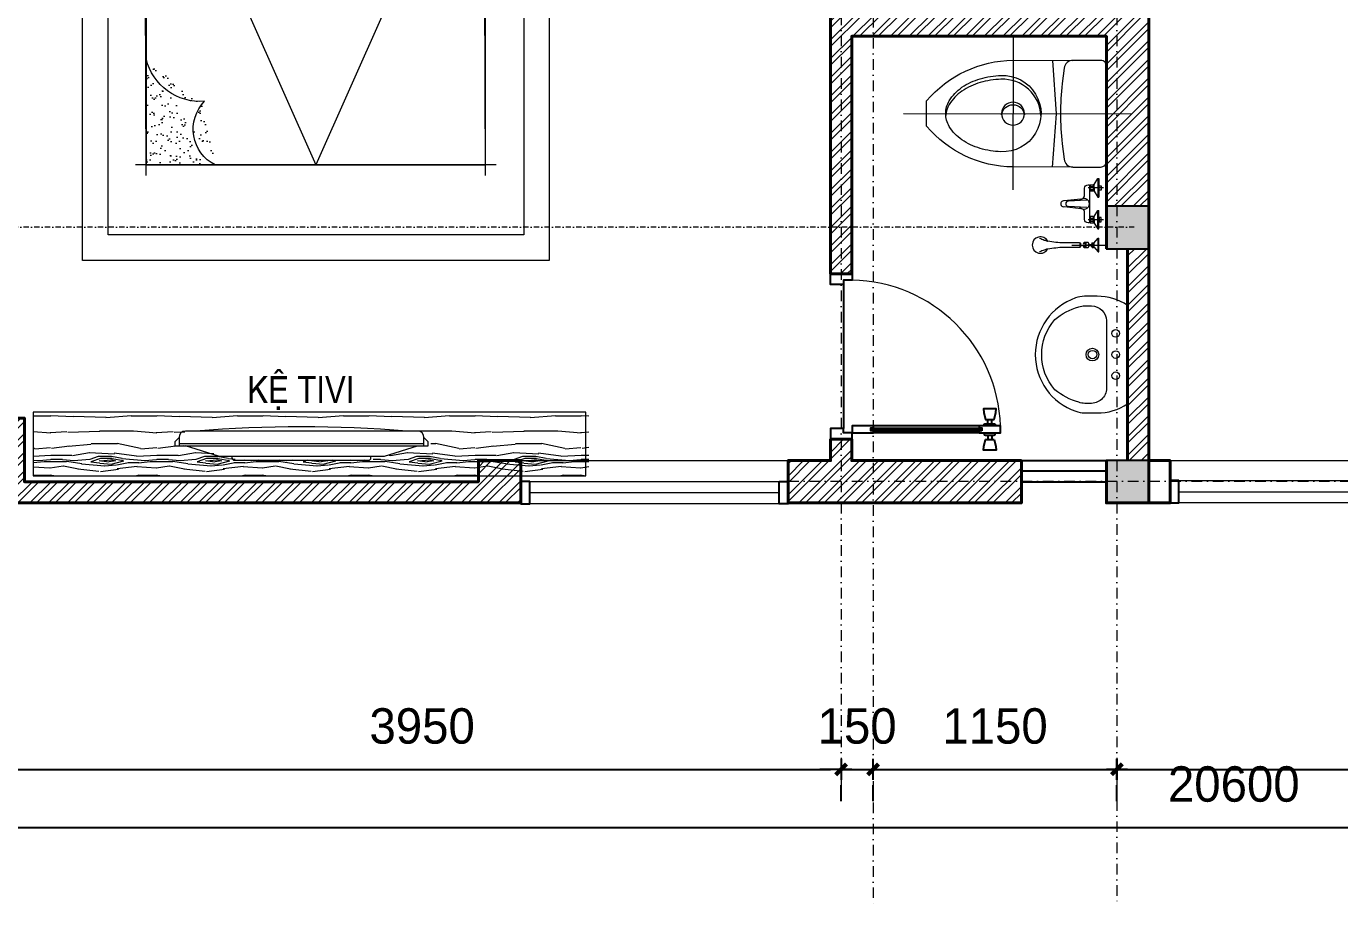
# Model space of a CAD drawing. Header units: millimetres. Extents: x 615730 to 2792744, y 139412 to 597571.
# Drawn here: x 1296723 to 1302914, y 287818 to 291959 of the extents above; entities that cross this region are included whole.
import ezdxf

# ---------------------------------------------------------------- set-up
doc = ezdxf.new("R2010")
doc.units = ezdxf.units.MM
doc.header["$MEASUREMENT"] = 0
doc.header["$PDMODE"] = 34
doc.linetypes.add('DASHDOT', pattern=[1, 0.5, -0.25, 0, -0.25])
doc.layers.get('0').update_dxf_attribs({"lineweight": 5})
for name, color, linetype, lineweight in [('1L', 1, 'Continuous', 9), ('CHITIET', 144, 'Continuous', 5), ('NETMANH', 155, 'Continuous', 13), ('NETNGOAITUONG', 1, 'Continuous', 40), ('TIM TRUC', 149, 'DASHDOT', 9), ('VATDUNG', 33, 'Continuous', 13), ('VATLIEU', 35, 'Continuous', 9), ('VLIEU', 250, 'Continuous', 9)]:
    doc.layers.add(name, color=color, linetype=linetype, lineweight=lineweight)
for name, color, linetype in [('CUA', 132, 'Continuous'), ('KICHTHUOC', 1, 'Continuous'), ('LINE-CUT', 20, 'Continuous'), ('NET MANH', 252, 'Continuous'), ('NETCAT', 4, 'Continuous'), ('ROAN', 5, 'Continuous'), ('TEXT', 2, 'Continuous'), ('THBI-VS', 1, 'Continuous'), ('VL', 155, 'Continuous')]:
    doc.layers.add(name, color=color, linetype=linetype)
doc.styles.add('STYLE2', font='')
doc.styles.add('VNI-AVO', font='vni-roms.shx')
doc.styles.get('STYLE2').set_extended_font_data('.VnArial NarrowH')
doc.dimstyles.new('1-50b', dxfattribs={"dimtxt": 167, "dimasz": 50, "dimexe": 75, "dimexo": 150, "dimgap": 120, "dimtad": 1, "dimdec": 0, "dimzin": 12, "dimtxsty": 'VNI-AVO', "dimblk": ']', "dimcen": 0, "dimdle": 50, "dimclrd": 252, "dimclre": 252, "dimclrt": 2, "dimadec": 0, "dimazin": 0, "dimtfac": 1, "dimtdec": 0, "dimtix": 1, "dimtmove": 2, "dimatfit": 0, "dimldrblk": 'OPEN90', "dimfxl": 1, "dimlwd": -1, "dimlwe": -1, "dimarcsym": 0})
pattern_1 = [(45, (628138.94, 0), (-44.194174, 44.194174), []), (45, (628138.94, 31.25), (-44.194174, 44.194174), [])]

# ---------------------------------------------------------------- blocks, each defined once
blk = doc.blocks.new('A$C15981CF1')
at = {"color": 8, "linetype": 'Continuous'}
for p, q in [((81, 101.2), (81, 598.8)), ((97.5, 611.2), (97.5, 88.8)), ((114.1, 101.2), (114.1, 598.7)), ((70.9, 60.7), (50.6, 60.7)), ((70.9, 40.5), (50.6, 40.5)), ((124.2, 60.7), (144.5, 60.7)), ((124.2, 40.5), (144.5, 40.5))]:
    blk.add_line(p, q, dxfattribs=at)
for points in [[(101.2, 740.5), (101.2, 801.3), (50.6, 801.3), (50.6, 700), (81, 700), (81, 740.5)], [(780, 740.5), (780, 801.3), (830.6, 801.3), (830.6, 700), (800.3, 700), (800.3, 740.5)], [(81, 598.8), (90.9, 598.8), (90.9, 611.2), (104.2, 611.2), (104.2, 598.7), (114.1, 598.7), (114.1, 700), (81, 700)], [(50.6, 30.4), (17.6, 21.8), (0, 20.2), (0, 81), (17.6, 79.4), (50.6, 70.9)], [(90.9, 88.8), (90.9, 101.2), (81, 101.2), (81, 0), (114.1, 0), (114.1, 101.3), (104.2, 101.3), (104.2, 88.8)], [(144.5, 30.4), (177.5, 21.8), (195.1, 20.2), (195.1, 81), (177.5, 79.4), (144.5, 70.9)]]:
    blk.add_lwpolyline(points, close=True, dxfattribs=at)
for points in [[(81, 78), (75.9, 78, 0.414214), (70.9, 72.9), (70.9, 29.7, 0.414214), (75.9, 24.6), (81, 24.6)], [(114.1, 78), (119.2, 78, -0.414214), (124.2, 72.9), (124.2, 29.7, -0.414214), (119.2, 24.6), (114.1, 24.6)]]:
    blk.add_lwpolyline(points, format="xyb", dxfattribs=at)
at = {"layer": '1L', "color": 8, "linetype": 'Continuous'}
for p, q in [((90.9, 611.2), (90.9, 88.8)), ((104.2, 611.2), (104.2, 88.8))]:
    blk.add_line(p, q, dxfattribs=at)
at = {"layer": '1L', "color": 8}
blk.add_arc((89.9, 710.1), 710.4, 271.94858, 359.18936, dxfattribs=at)
blk = doc.blocks.new('A$C1697067F')
at = {"layer": 'NETCAT', "color": 8, "linetype": 'Continuous'}
blk.add_blockref('A$C15981CF1', (0, 0), dxfattribs=at)
blk = doc.blocks.new(']')
for p, q in [((1, 0), (-1, 0)), ((0, 1), (0, -1))]:
    blk.add_line(p, q)
at = {"color": 9, "const_width": 0.4}
blk.add_lwpolyline([(-0.51, -0.51), (0.51, 0.51)], dxfattribs=at)
blk = doc.blocks.new('*D2291')
at = {"layer": 'DEFPOINTS', "color": 0, "ltscale": 10, "transparency": 16777216}
for p in [(1296614.1, 288455.8), (1300564, 288455.8), (1300564, 288455.8)]:
    blk.add_point(p, dxfattribs=at)
at = {"layer": 'VL', "color": 252, "ltscale": 10, "transparency": 16777216}
for p, q in [((1296664.1, 288455.8), (1300514, 288455.8)), ((1296614.1, 288305.8), (1296614.1, 288380.8)), ((1300564, 288305.8), (1300564, 288380.8))]:
    blk.add_line(p, q, dxfattribs=at)
at = {"layer": 'VL', "color": 252, "ltscale": 10, "transparency": 16777216, "xscale": 50, "yscale": 50, "zscale": 50, "rotation": 180}
blk.add_blockref(']', (1296614.1, 288455.8), dxfattribs=at)
at = {"layer": 'VL', "color": 252, "ltscale": 10, "transparency": 16777216, "xscale": 50, "yscale": 50, "zscale": 50}
blk.add_blockref(']', (1300564, 288455.8), dxfattribs=at)
at = {"layer": 'VL', "color": 2, "ltscale": 10, "transparency": 16777216, "insert": (1298589, 288659.3), "char_height": 167, "attachment_point": 5, "style": 'VNI-AVO'}
blk.add_mtext('3950', dxfattribs=at)
blk = doc.blocks.new('_Open90')
at = {"color": 0, "linetype": 'ByBlock', "lineweight": -2}
for p, q in [((0, 0), (-1, 0)), ((-0.5, 0.5), (0, 0)), ((0, 0), (-0.5, -0.5))]:
    blk.add_line(p, q, dxfattribs=at)
blk = doc.blocks.new('*D2292')
at = {"layer": 'DEFPOINTS', "color": 0, "ltscale": 10, "transparency": 16777216}
for p in [(1300564, 288455.8), (1300714.5, 288455.8), (1300714.5, 288455.8)]:
    blk.add_point(p, dxfattribs=at)
at = {"layer": 'VL', "color": 252, "ltscale": 10, "transparency": 16777216}
for p, q in [((1300514, 288455.8), (1300464, 288455.8)), ((1300564, 288455.8), (1300714.5, 288455.8)), ((1300764.5, 288455.8), (1300814.5, 288455.8)), ((1300564, 288305.8), (1300564, 288380.8)), ((1300714.5, 288305.8), (1300714.5, 288380.8))]:
    blk.add_line(p, q, dxfattribs=at)
at = {"layer": 'VL', "color": 252, "ltscale": 10, "transparency": 16777216, "xscale": 50, "yscale": 50, "zscale": 50}
blk.add_blockref(']', (1300564, 288455.8), dxfattribs=at)
at = {"layer": 'VL', "color": 252, "ltscale": 10, "transparency": 16777216, "xscale": 50, "yscale": 50, "zscale": 50, "rotation": 180}
blk.add_blockref(']', (1300714.5, 288455.8), dxfattribs=at)
at = {"layer": 'VL', "color": 2, "ltscale": 10, "transparency": 16777216, "insert": (1300639.3, 288659.3), "char_height": 167, "attachment_point": 5, "style": 'VNI-AVO'}
blk.add_mtext('150', dxfattribs=at)
blk = doc.blocks.new('*D2293')
at = {"layer": 'DEFPOINTS', "color": 0, "ltscale": 10, "transparency": 16777216}
for p in [(1301864, 288455.8), (1305914, 288455.8), (1305914, 288455.8)]:
    blk.add_point(p, dxfattribs=at)
at = {"layer": 'VL', "color": 252, "ltscale": 10, "transparency": 16777216}
for p, q in [((1301914, 288455.8), (1305864, 288455.8)), ((1301864, 288305.8), (1301864, 288380.8)), ((1305914, 288305.8), (1305914, 288380.8))]:
    blk.add_line(p, q, dxfattribs=at)
at = {"layer": 'VL', "color": 252, "ltscale": 10, "transparency": 16777216, "xscale": 50, "yscale": 50, "zscale": 50, "rotation": 180}
blk.add_blockref(']', (1301864, 288455.8), dxfattribs=at)
at = {"layer": 'VL', "color": 252, "ltscale": 10, "transparency": 16777216, "xscale": 50, "yscale": 50, "zscale": 50}
blk.add_blockref(']', (1305914, 288455.8), dxfattribs=at)
at = {"layer": 'VL', "color": 2, "ltscale": 10, "transparency": 16777216, "insert": (1303889, 288659.3), "char_height": 167, "attachment_point": 5, "style": 'VNI-AVO'}
blk.add_mtext('4050', dxfattribs=at)
blk = doc.blocks.new('*D2295')
at = {"layer": 'DEFPOINTS', "color": 0, "ltscale": 10, "transparency": 16777216}
for p in [(1301864, 288455.8), (1300714.5, 288380.8), (1301864, 288380.8)]:
    blk.add_point(p, dxfattribs=at)
at = {"layer": 'VL', "color": 252, "ltscale": 10, "transparency": 16777216}
for p, q in [((1300714.5, 288530.8), (1300714.5, 288530.8)), ((1301864, 288530.8), (1301864, 288530.8)), ((1300764.5, 288455.8), (1301814, 288455.8))]:
    blk.add_line(p, q, dxfattribs=at)
at = {"layer": 'VL', "color": 252, "ltscale": 10, "transparency": 16777216, "xscale": 50, "yscale": 50, "zscale": 50, "rotation": 180}
blk.add_blockref(']', (1300714.5, 288455.8), dxfattribs=at)
at = {"layer": 'VL', "color": 252, "ltscale": 10, "transparency": 16777216, "xscale": 50, "yscale": 50, "zscale": 50}
blk.add_blockref(']', (1301864, 288455.8), dxfattribs=at)
at = {"layer": 'VL', "color": 2, "ltscale": 10, "transparency": 16777216, "insert": (1301289.3, 288659.3), "char_height": 167, "attachment_point": 5, "style": 'VNI-AVO'}
blk.add_mtext('1150', dxfattribs=at)
blk = doc.blocks.new('*D2296')
at = {"layer": 'DEFPOINTS', "color": 0, "ltscale": 10, "transparency": 16777216}
for p in [(1292114.5, 289466.5), (1312714.8, 289466.5), (1312714.8, 288182.1)]:
    blk.add_point(p, dxfattribs=at)
at = {"layer": 'VL', "color": 252, "ltscale": 10, "transparency": 16777216}
for p, q in [((1292114.5, 289316.5), (1292114.5, 288107.1)), ((1312714.8, 289316.5), (1312714.8, 288107.1)), ((1292164.5, 288182.1), (1312664.8, 288182.1))]:
    blk.add_line(p, q, dxfattribs=at)
at = {"layer": 'VL', "color": 252, "ltscale": 10, "transparency": 16777216, "xscale": 50, "yscale": 50, "zscale": 50, "rotation": 180}
blk.add_blockref(']', (1292114.5, 288182.1), dxfattribs=at)
at = {"layer": 'VL', "color": 252, "ltscale": 10, "transparency": 16777216, "xscale": 50, "yscale": 50, "zscale": 50}
blk.add_blockref(']', (1312714.8, 288182.1), dxfattribs=at)
at = {"layer": 'VL', "color": 2, "ltscale": 10, "transparency": 16777216, "insert": (1302414.7, 288385.6), "char_height": 167, "attachment_point": 5, "style": 'VNI-AVO'}
blk.add_mtext('20600', dxfattribs=at)
blk = doc.blocks.new('vtt2')
at = {"layer": 'VATDUNG'}
for p, q in [((-10.1, 0), (10.1, 0)), ((10.1, 0), (10.1, -10.1)), ((139.9, 0), (139.9, -10.1)), ((160.1, 0), (139.9, 0)), ((-43.6, -15.6), (-43.6, -11)), ((-43.6, -11), (43.6, -11)), ((-15.7, -33.5), (-43.6, -15.6)), ((-43.6, -15.6), (43.6, -15.6)), ((0, -33.5), (-15.7, -33.5)), ((-14.8, -50.8), (-14.8, -38.7)), ((-13, -36.7), (-13.6, -33.5)), ((-12.8, -36.7), (-9.6, -36.7)), ((10.1, -10.1), (-10.1, -10.1)), ((-9.1, -55.9), (-9.1, -52.7)), ((-6.9, -52.1), (-6.9, -37.3)), ((-4.3, -36.7), (4.3, -36.7)), ((4.3, -52.8), (-4.3, -52.8)), ((0, -33.5), (15.7, -33.5)), ((6.9, -52.1), (6.9, -37.3)), ((9.1, -55.9), (9.1, -52.7)), ((9.6, -36.7), (12.8, -36.7)), ((12.8, -52.8), (9.6, -52.8)), ((13, -36.7), (13.6, -33.5)), ((14.8, -38.7), (14.8, -50.8)), ((15.7, -33.5), (43.6, -15.6)), ((43.6, -15.6), (43.6, -11)), ((106.4, -15.6), (106.4, -11)), ((193.6, -11), (106.4, -11)), ((134.3, -33.5), (106.4, -15.6)), ((193.6, -15.6), (106.4, -15.6)), ((150, -33.5), (134.3, -33.5)), ((135.2, -38.7), (135.2, -50.8)), ((137, -36.7), (136.4, -33.5)), ((140.4, -36.7), (137.2, -36.7)), ((137.2, -52.8), (140.4, -52.8)), ((139.9, -10.1), (160.1, -10.1)), ((140.9, -55.9), (140.9, -52.7)), ((143.1, -52.1), (143.1, -37.3)), ((154.3, -36.7), (145.7, -36.7)), ((145.7, -52.8), (154.3, -52.8)), ((150, -33.5), (165.7, -33.5)), ((156.9, -52.1), (156.9, -37.3)), ((159.1, -55.9), (159.1, -52.7)), ((162.8, -36.7), (159.6, -36.7)), ((163, -36.7), (163.6, -33.5)), ((164.8, -50.8), (164.8, -38.7)), ((165.7, -33.5), (193.6, -15.6)), ((193.6, -15.6), (193.6, -11)), ((237.1, -15.3), (237.1, -11)), ((301.9, -11), (237.1, -11)), ((260.9, -34.8), (237.1, -15.3)), ((301.9, -15.3), (237.1, -15.3)), ((280.5, -36.6), (258.5, -36.6)), ((258.5, -43.3), (258.5, -36.6)), ((258.5, -43.3), (280.5, -43.3)), ((260.9, -34.8), (269.5, -34.8)), ((260.9, -45.1), (269.5, -45.1)), ((265.7, -59.9), (267.2, -47.3)), ((278.1, -34.8), (269.5, -34.8)), ((278.1, -45.1), (269.5, -45.1)), ((273.3, -59.9), (271.8, -47.3)), ((278.1, -34.8), (301.9, -15.3)), ((280.5, -43.3), (280.5, -36.6)), ((301.9, -15.3), (301.9, -11)), ((57.9, -68.1), (62.6, -155.9)), ((92.1, -68.1), (87.4, -155.9)), ((257, -65), (257, -78.4)), ((282, -65), (282, -78.4))]:
    blk.add_line(p, q, dxfattribs=at)
at = {"layer": 'VATDUNG', "linetype": 'Continuous'}
for p, q in [((0, 10.9), (0, -62.4)), ((150, 10.9), (150, -62.4)), ((269.5, -138.3), (269.5, 24)), ((259.5, -43.3), (259.5, -36.6)), ((260.5, -43.3), (260.5, -36.6)), ((261.5, -43.3), (261.5, -36.6)), ((262.5, -43.3), (262.5, -36.6)), ((263.5, -43.3), (263.5, -36.6)), ((264.5, -43.3), (264.5, -36.6)), ((265.5, -43.3), (265.5, -36.6)), ((266.5, -43.3), (266.5, -36.6)), ((267.5, -43.3), (267.5, -36.6)), ((268.5, -43.3), (268.5, -36.6)), ((269.5, -43.3), (269.5, -36.6)), ((270.5, -43.3), (270.5, -36.6)), ((271.5, -43.3), (271.5, -36.6)), ((272.5, -43.3), (272.5, -36.6)), ((273.5, -43.3), (273.5, -36.6)), ((274.5, -43.3), (274.5, -36.6)), ((275.5, -43.3), (275.5, -36.6)), ((276.5, -43.3), (276.5, -36.6)), ((277.5, -43.3), (277.5, -36.6)), ((278.5, -43.3), (278.5, -36.6)), ((279.5, -43.3), (279.5, -36.6)), ((262.9, -85.1), (262.9, -73.3)), ((276.1, -85.1), (276.1, -73.3))]:
    blk.add_line(p, q, dxfattribs=at)
at = {"layer": 'VATDUNG'}
for points in [[(-10.1, -10.1), (-10.1, 0)], [(160.1, -10.1), (160.1, 0)]]:
    blk.add_lwpolyline(points, dxfattribs=at)
for points in [[(-9.6, -52.8), (-12.8, -52.8, -0.414214), (-14.8, -50.8)], [(52.9, -94.7, -0.076151), (50, -87.5, 0.253452), (33.2, -78.4), (1.3, -78.4, -0.414214), (-14.7, -62.4), (-14.7, -55.9), (164.7, -55.9), (164.7, -62.4, -0.414214), (148.7, -78.4), (116.8, -78.4, 0.253452), (100, -87.5, -0.076151), (97.1, -94.7)], [(159.6, -52.8), (162.8, -52.8, 0.414214), (164.8, -50.8)], [(266, -57.5, 0.018576), (264.5, -57.8, 0.076901), (260.7, -59.4, 0.107156), (257.9, -62.2, 0.146395), (257, -65, 0.146395)], [(282, -65, 0.146395), (281.1, -62.2, 0.107156), (278.3, -59.4, 0.076901), (274.5, -57.8, 0.018576), (273, -57.5, 0.063925)], [(53.1, -96.3), (61.4, -174.7, 1.184895), (88.6, -174.7), (97, -94.9)], [(261.6, -99.8, 0.24616), (259.5, -102.6), (259.5, -176.9, -0.04738), (251, -252.2, 3.957386), (288, -252.2, -0.04738), (279.5, -176.9), (279.5, -102.6, 0.182299), (278.2, -100.3, 0.036518), (277.4, -96.9, 0.144549), (261.6, -96.9, 0.036518), (260.8, -100.3)], [(269.5, -70.5, 0.063925), (264.5, -71.2, 0.076901), (260.7, -72.8, 0.107156), (257.9, -75.6, 0.146395), (257, -78.4, 0.146395), (257.9, -81.2, 0.107156), (260.7, -83.9, 0.045668), (262.9, -85.1, 0.063925)], [(276.1, -85.1, 0.045668), (278.3, -83.9, 0.107156), (281.1, -81.2, 0.146395), (282, -78.4, 0.146395), (281.1, -75.6, 0.107156), (278.3, -72.8, 0.076901), (274.5, -71.2, 0.063925), (269.5, -70.5, 0.063925)]]:
    blk.add_lwpolyline(points, format="xyb", dxfattribs=at)
at = {"layer": 'VATDUNG', "linetype": 'Continuous'}
for points in [[(269.5, -72, 0.063925), (264.9, -72.6, 0.076901), (261.5, -74.1, 0.107156), (259.1, -76.4, 0.146395), (258.5, -78.4, 0.146395), (259.1, -80.3, 0.107156), (261.5, -82.7, 0.033209), (262.9, -83.4, 0.063925)], [(276.1, -83.4, 0.033209), (277.5, -82.7, 0.107156), (279.9, -80.3, 0.146395), (280.5, -78.4, 0.146395), (279.9, -76.4, 0.107156), (277.5, -74.1, 0.076901), (274.1, -72.6, 0.063925), (269.5, -72, 0.063925)]]:
    blk.add_lwpolyline(points, format="xyb", dxfattribs=at)
at = {"layer": 'VATDUNG'}
for centre, radius, start, end in [((-12.8, -38.7), 2, 90, 180), ((-22.8, -97.2), 61.9, 75.17338, 77.7048), ((-22.8, 7.7), 61.9, 282.2952, 284.82662), ((8.9, -97.2), 61.9, 102.2952, 104.82662), ((8.9, 7.7), 61.9, 255.17338, 257.7048), ((-8.9, -97.2), 61.9, 75.17338, 77.7048), ((-8.9, 7.7), 61.9, 282.2952, 284.82662), ((22.8, -97.2), 61.9, 102.2952, 104.82662), ((22.8, 7.7), 61.9, 255.17338, 257.7048), ((12.8, -38.7), 2, 0, 90), ((12.8, -50.8), 2, 270, 0), ((75, -81.6), 25.7, 346.81476, 193.18524), ((137.2, -38.7), 2, 90, 180), ((137.2, -50.8), 2, 180, 270), ((127.2, -97.2), 61.9, 75.17338, 77.7048), ((127.2, 7.7), 61.9, 282.2952, 284.82662), ((158.9, -97.2), 61.9, 102.2952, 104.82662), ((158.9, 7.7), 61.9, 255.17338, 257.7048), ((141.1, -97.2), 61.9, 75.17338, 77.7048), ((141.1, 7.7), 61.9, 282.2952, 284.82662), ((172.8, -97.2), 61.9, 102.2952, 104.82662), ((172.8, 7.7), 61.9, 255.17338, 257.7048), ((162.8, -38.7), 2, 0, 90), ((261.3, -36.3), 1.64, 104.04866, 187.50649), ((261.3, -43.6), 1.64, 172.49351, 255.95134), ((269.1, -43.3), 4.42, 204.18155, 274.5789), ((268, -60.2), 2.4, 173.05359, 247.30921), ((269.9, -43.3), 4.42, 265.4211, 335.81845), ((271, -60.2), 2.4, 292.69079, 6.94641), ((277.7, -36.3), 1.64, 352.49351, 75.95134), ((277.7, -43.6), 1.64, 284.04866, 7.50649), ((75, -81.6), 25.7, 210.60404, 233.59857), ((33.2, -98.4), 20, 6.01469, 10.67815), ((75, -81.6), 25.7, 306.40143, 329.39596), ((116.8, -98.4), 20, 169.32185, 173.98531), ((269.5, -126.6), 28, 73.54982, 106.45018), ((269.5, -56.7), 6.2, 247.30921, 292.69079), ((275.8, -103.2), 3.78, 49.83614, 63.82585), ((75, -155.3), 12.4, 183.07101, 356.92899), ((-23251, 9104.2), 25297.4, 338.19981, 338.25273), ((31.2, -193.6), 227.5, 340.69292, 344.59806), ((-141.1, -169.6), 400.7, 347.84108, 348.1128), ((680.1, -169.6), 400.7, 191.8872, 192.15892), ((507.8, -193.6), 227.5, 195.40194, 199.30708), ((23790, 9104.2), 25297.4, 201.74727, 201.80019)]:
    blk.add_arc(centre, radius, start, end, dxfattribs=at)
blk = doc.blocks.new('A$C438469C1')
at = {"layer": 'CHITIET', "linetype": 'Continuous', "ltscale": 50}
h = blk.add_hatch(dxfattribs=at)
h.set_pattern_fill('AR-SAND', color=256, scale=35, style=0)
h.set_pattern_definition([(322.5, (-143125.03, 97780.143), (-2.204768, -67.438832), [0, -53.2, 0, -59.5, 0, -56.875]), (352.5, (-143125.03, 97780.14), (61.942185, -98.77511), [0, -28.7, 0, -47.95, 0, -18.375]), (32.5, (-143168.08, 97780.143), (108.994965, -0.198067), [0, -17.5, 0, -63, 0, -82.25]), (42.5, (-143168.08, 97780.14), (105.21443, -30.718645), [0, -8.75, 0, -41.3, 0, -47.25])])
edge = h.paths.add_edge_path()
edge.add_arc((1894.9, 1621), 262.5, 13.60809, 94.33716, ccw=False)
edge.add_line((2150, 1682.8), (2150, 2182.8))
edge.add_line((2150, 2182.8), (1825, 2182.8))
edge.add_arc((1739.5, 2014.4), 188.9, -44.16393, 63.08858, ccw=False)
at = {"layer": 'CHITIET', "ltscale": 50}
for points in [[(550, 1682.8), (550, 1012.8), (250, 1012.8), (250, 2632.8), (2450, 2632.8), (2450, 1012.8), (2150, 1012.8), (2150, 2182.8), (1825, 2182.8), (550, 2182.8)], [(550, 1682.8), (550, 1132.8), (370, 1132.8), (370, 2512.8), (2330, 2512.8), (2330, 1132.8), (2150, 1132.8), (2150, 2182.8), (550, 2182.8)]]:
    blk.add_lwpolyline(points, close=True, dxfattribs=at)
for centre in [(300, 307.8), (2400, 307.8)]:
    blk.add_circle(centre, 100, dxfattribs=at)
at = {"layer": 'NETMANH', "ltscale": 50}
for p, q in [((42, 0), (42, 561)), ((2668, 34.6), (7.7, 34.6))]:
    blk.add_line(p, q, dxfattribs=at)
at = {"layer": 'ROAN', "ltscale": 50}
for points in [[(300, 107.8), (300, 507.8)], [(2400, 107.8), (2400, 507.8)], [(100, 307.8), (500, 307.8)], [(2600, 307.8), (2200, 307.8)]]:
    blk.add_lwpolyline(points, dxfattribs=at)
at = {"layer": 'VATLIEU'}
for points in [[(550, 2232.8), (558, 32.8)], [(2150, 2232.8), (2158, 32.8)], [(500, 2182.8), (2200, 2182.8)], [(550, 382.8), (1350, 2182.8)], [(2150, 382.8), (1350, 2182.8)], [(2620.5, 569.9), (2622.3, 6)], [(0, 532.8), (600, 532.8)], [(2656.2, 532.8), (2100, 532.8)], [(500, 382.8), (2200, 382.8)]]:
    blk.add_lwpolyline(points, dxfattribs=at)
blk.add_lwpolyline([(1875, 1882.8, -0.367577), (2150, 1682.8), (2150, 2182.8), (1825, 2182.8, -0.505424)], format="xyb", close=True, dxfattribs=at)
for centre in [(300, 307.8), (2400, 307.8)]:
    blk.add_circle(centre, 150, dxfattribs=at)
blk = doc.blocks.new('A$C62474ED8')
at = {"layer": 'NETCAT', "rotation": 180}
blk.add_blockref('A$C438469C1', (2668, 2632.8), dxfattribs=at)
blk = doc.blocks.new('A$C11FC7E3C')
at = {"layer": 'NETCAT'}
blk.add_blockref('A$C62474ED8', (0, 0), dxfattribs=at)
blk = doc.blocks.new('A$C35AB7266')
at = {"layer": 'KICHTHUOC'}
blk.add_blockref('A$C11FC7E3C', (0, 0), dxfattribs=at)
blk = doc.blocks.new('A$C0C8A56CD')
at = {"layer": 'LINE-CUT', "xscale": -1}
blk.add_blockref('A$C35AB7266', (2668, 0), dxfattribs=at)
blk = doc.blocks.new('A$C0EBC0528')
for p, q in [((1144.5, 137.4), (50, 137.4)), ((20, 107.4), (20, 68.4)), ((20, 78.4), (1174.5, 78.4)), ((206.5, 20), (50, 68.4)), ((988, 20), (1144.5, 68.4)), ((1174.5, 68.4), (1174.5, 107.4)), ((206.5, 20), (988, 20)), ((270, 10), (270, 20)), ((924.5, 10), (924.5, 20)), ((280, 0), (914.5, 0))]:
    blk.add_line(p, q)
blk.add_lwpolyline([(20, 107.4), (0, 87.4), (0, 68.4), (1194.5, 68.4), (1194.5, 87.4), (1174.5, 107.4)])
for centre, radius, start, end in [((50, 107.4), 30, 90, 180), ((597.3, -6008.1), 6165.6, 85.37415, 94.62585), ((1144.5, 107.4), 30, 0, 90), ((280, 10), 10, 180, 270), ((914.5, 10), 10, 270, 0)]:
    blk.add_arc(centre, radius, start, end)
blk = doc.blocks.new('A$C7FCA254A')
at = {"layer": 'VLIEU', "extrusion": (-1.22461e-16, 4.94336e-30, -1)}
for points in [[(-410.4, 570), (-409.8, 0)], [(-557.6, 484.3), (-571.6, 284.8), (-557.2, 85.3)], [(0, 285.4), (-851.7, 284.5)]]:
    blk.add_lwpolyline(points, dxfattribs=at)
for points in [[(-634.1, 85.3), (-409.9, 85.5, 0.218492), (-87, 237.8), (-87.1, 332.8, 0.218492), (-410.3, 484.5), (-634.5, 484.3)], [(-514.6, 277.8, -0.414259), (-365.1, 413.4, -0.060335), (-287.3, 401.1, -0.081386), (-219.1, 369.1, -0.106971), (-171.7, 318.9, -0.116903), (-158.6, 278.1, -0.116903)]]:
    blk.add_lwpolyline(points, format="xyb", dxfattribs=at)
for points in [[(-761.4, 108.9), (-761.8, 460.4, -0.414214), (-738, 484.2), (-634.5, 484.3, -0.379919), (-601.4, 455), (-594.5, 397.1, -0.059314), (-594.2, 172.5), (-601.1, 114.6, -0.379919), (-634.1, 85.3), (-737.6, 85.2, -0.414214)], [(-365.1, 427.6, 1.051391), (-364.8, 142.5, 0.060335), (-287, 154.9, 0.081386), (-218.9, 187, 0.106971), (-171.6, 237.3, 0.136416), (-158.3, 285.3, 0.136416), (-171.7, 333.2, 0.106971), (-219.1, 383.4, 0.081386), (-287.3, 415.4, 0.060335)]]:
    blk.add_lwpolyline(points, format="xyb", close=True, dxfattribs=at)
blk.add_circle((-410.1, 285), 42.8, dxfattribs=at)
blk.add_arc((-410.1, 275.5), 42.8, 6.4388, 173.68, dxfattribs=at)
blk = doc.blocks.new('A$C27AD62B1')
at = {"layer": 'NETCAT', "rotation": 90}
blk.add_blockref('A$C7FCA254A', (570, 0), dxfattribs=at)
blk = doc.blocks.new('LAV3')
at = {"color": 0, "linetype": 'ByBlock'}
for points in [[(-275, -203.4, 0.073543), (-267, -244.9, 0.712116), (267.1, -244.4, 0.073543), (275, -202.9), (275, -143.5, 0.151566), (231.8, 0), (-231.8, 0, 0.152056), (-275, -144)], [(166, -342.6, -0.374236), (-165.7, -342.9, -0.103818), (-224.5, -230, -0.071348), (-230, -202.3), (-230, -170, -0.399589), (-160, -99.9), (151.7, -99.9, -0.433457), (230, -169.6), (230, -201.9, -0.071348), (224.6, -229.6, -0.103818)]]:
    blk.add_lwpolyline(points, format="xyb", close=True, dxfattribs=at)
for centre, radius in [((-100.1, -56), 18), ((-0.1, -55.9), 18), ((99.9, -55.9), 18), ((0, -165.5), 30), ((0, -165.5), 20)]:
    blk.add_circle(centre, radius, dxfattribs=at)

msp = doc.modelspace()

# ---------------------------------------------------------------- hatches: boundary and pattern name
at = {"layer": 'VATDUNG'}
h = msp.add_hatch(dxfattribs=at)
h.set_pattern_fill('WOOD8', color=256, scale=500, angle=180, style=0, pattern_type=2)
h.set_pattern_definition([(169.6952, (1183180.31, 622407.92), (-3000.0004804, 499.997438), [55.9015, -5534.268]), (180, (1183125.3, 622417.9), (-500, -500), [55, -445]), (198.4349, (1183070.31, 622417.92), (-1000.00022, -499.9992), [47.434, -1533.7045]), (352.875, (1183025.31, 622402.92), (-3500.00019, 499.999141), [40.3115, -3990.8175]), (354.8056, (1183065.31, 622397.92), (-5000.000335, 499.9976123), [55.227, -5467.4535]), (14.0362, (1183120.31, 622392.92), (1500.000273, 499.99903), [61.8465, -1999.706]), (189.4623, (1183140.31, 622407.92), (-2500.000387, -499.99907), [30.414, -3010.9675]), (173.6598, (1183110.31, 622402.92), (3999.999701, -500.0007895), [45.277, -4482.4155]), (5.7106, (1183065.31, 622407.92), (4499.999712, 500.000657), [50.2495, -4974.6885]), (348.6901, (1183115.31, 622412.92), (-2000.000376, 499.998816), [25.495, -2524.0145]), (174.8056, (1183225.31, 622412.92), (5000.000335, -499.9976123), [55.227, -5467.4535]), (168.6901, (1183170.31, 622417.92), (2000.000376, -499.998816), [50.99, -2498.5195]), (180, (1183120.3, 622427.9), (-500, -500), [60, -440]), (200.556, (1183060.31, 622427.92), (-2500.000922, -999.997998), [42.72, -4229.282]), (183.8141, (1183020.31, 622412.918), (-6999.9996707, -500.003062), [75.1665, -7441.4815]), (174.8056, (1182945.31, 622407.92), (5000.000335, -499.9976123), [55.227, -5467.4535]), (180, (1182890.3, 622412.9), (-500, -500), [55, -445]), (185.1944, (1183335.31, 622412.92), (-5000.000335, -499.9976124), [55.227, -5467.4535]), (174.8056, (1183280.31, 622407.92), (5000.000335, -499.9976123), [55.227, -5467.4535]), (180, (1183335.3, 622402.9), (-500, -500), [30, -470]), (185.1944, (1183305.31, 622402.92), (-5000.000335, -499.9976124), [55.227, -5467.4535]), (180, (1183250.3, 622397.9), (-500, -500), [50, -450]), (190.3048, (1183200.31, 622397.92), (3000.0004804, 499.997438), [55.9015, -5534.268]), (185.1944, (1183145.31, 622387.92), (-5000.000335, -499.9976124), [55.227, -5467.4535]), (174.8056, (1183090.31, 622382.92), (5000.000335, -499.9976123), [55.227, -5467.4535]), (174.8056, (1183035.31, 622387.92), (5000.000335, -499.9976123), [55.227, -5467.4535]), (171.8699, (1182980.31, 622392.92), (2999.999888, -499.999678), [70.7105, -3464.823]), (180, (1182910.3, 622402.9), (-500, -500), [75, -425]), (167.4712, (1182930.31, 622702.92), (-2500.00016, 499.9998015), [46.0975, -4563.6745]), (174.2894, (1182885.31, 622712.92), (4499.999712, -500.000657), [50.2495, -4974.6885]), (188.1301, (1182930.31, 622702.92), (-2999.999888, -499.999678), [35.3555, -3500.1785]), (189.4623, (1182895.31, 622697.92), (-2500.000387, -499.99907), [60.8275, -2980.5535]), (180, (1183335.3, 622687.9), (-500, -500), [60, -440]), (170.5377, (1183275.31, 622687.92), (2500.000387, -499.99907), [30.414, -3010.9675]), (21.8014, (1183245.31, 622692.92), (-1500.000137, -499.999955), [26.926, -2665.6565]), (12.9946, (1183270.31, 622702.918), (-4500.000384, -999.9987888), [66.7085, -6604.1235]), (172.875, (1182875.31, 622702.92), (3500.00019, -499.999141), [40.3115, -3990.8175]), (187.125, (1182875.31, 622702.92), (-3500.00019, -499.999141), [40.3115, -3990.8175]), (180, (1183335.3, 622697.9), (-500, -500), [40, -460]), (14.0362, (1183295.31, 622697.92), (1500.000273, 499.99903), [41.231, -2020.322]), (176.6335, (1183225.31, 622682.918), (7999.999661, -500.0054817), [85.147, -8429.5465]), (177.7094, (1183140.31, 622687.918), (12000.0000646, -499.9978766), [125.1, -12384.896]), (183.1798, (1183015.31, 622692.918), (-8500.0002513, -499.9955212), [90.139, -8923.7395]), (189.4623, (1182925.31, 622687.92), (-2500.000387, -499.99907), [91.2415, -2950.14]), (190.3048, (1183335.31, 622732.92), (3000.0004804, 499.997438), [55.9015, -5534.268]), (195.9454, (1183280.31, 622722.92), (2000.000063, 499.999945), [72.801, -3567.254]), (180, (1183210.3, 622702.9), (-500, -500), [65, -435]), (171.8699, (1183145.31, 622702.92), (2999.999888, -499.999678), [70.7105, -3464.823]), (183.5763, (1183075.31, 622712.918), (-7500.0003272, -499.9953587), [80.156, -7935.4535]), (171.2538, (1182995.31, 622707.918), (-3499.999668, 500.0020985), [65.7645, -6510.7085]), (165.9638, (1182930.31, 622717.92), (1500.000273, -499.99903), [61.8465, -1999.706]), (180, (1182870.3, 622732.9), (-500, -500), [35, -465]), (354.8056, (1183225.31, 622682.92), (-5000.000335, 499.9976123), [110.4535, -5412.227]), (175.2364, (1183335.31, 622652.92), (5500.000473, -499.9957663), [120.416, -5900.3815]), (180, (1183215.3, 622662.9), (-500, -500), [115, -385]), (184.0856, (1183100.31, 622662.918), (-6500.0000745, -499.998066), [140.3565, -6877.4775]), (180, (1182960.3, 622652.9), (-500, -500), [125, -375]), (187.125, (1183335.31, 622757.92), (-3500.00019, -499.999141), [120.934, -3910.195]), (186.3402, (1183215.31, 622742.92), (-3999.999701, -500.0007895), [90.554, -4437.1385]), (177.5104, (1183125.31, 622732.918), (10999.9997399, -500.0089326), [115.1085, -11395.756]), (173.4802, (1183010.309, 622737.918), (12999.99989544, -1499.9997626), [176.139, -17437.776]), (183.0128, (1183335.31, 622432.918), (-9000.0000058, -500.0020524), [95.1315, -9418.0175]), (171.8699, (1183240.31, 622427.92), (2999.999888, -499.999678), [106.066, -3429.468]), (177.6141, (1183135.31, 622442.918), (11500.0002619, -499.9913853), [120.104, -11890.308]), (190.6197, (1183015.31, 622447.918), (5499.9992023, 1000.0040416), [81.394, -8058.016]), (180, (1182935.3, 622432.9), (-500, -500), [100, -400]), (176.8202, (1183335.31, 622372.918), (8500.0002513, -499.9955212), [90.139, -8923.7395]), (186.009, (1183245.31, 622377.918), (4999.9998755, 499.9996587), [95.525, -9456.9615]), (186.7098, (1183150.31, 622367.918), (4500.0004989, 499.9969406), [85.586, -8473.035]), (174.2894, (1183065.31, 622357.92), (4499.999712, -500.000657), [100.499, -4924.439]), (167.9052, (1182965.31, 622367.918), (4499.9993008, -1000.0033667), [71.589, -7087.3215]), (189.4623, (1182895.31, 622382.92), (-2500.000387, -499.99907), [60.8275, -2980.5535]), (183.8141, (1183335.31, 622467.918), (-6999.9996707, -500.003062), [75.1665, -7441.4815]), (167.1957, (1183260.31, 622462.918), (6499.9989234, -1500.0036938), [112.805, -11167.709]), (180, (1183150.3, 622487.9), (-500, -500), [125, -375]), (185.4403, (1183025.31, 622487.918), (5500.0001561, 499.9966856), [105.475, -10442.0365]), (186.7098, (1182920.31, 622477.918), (4500.0004989, 499.9969406), [85.586, -8473.035]), (180, (1183335.3, 622337.9), (-500, -500), [85, -415]), (188.1301, (1183250.31, 622337.92), (-2999.999888, -499.999678), [141.4215, -3394.1125]), (177.6141, (1183110.31, 622317.918), (11500.0002619, -499.9913853), [120.104, -11890.308]), (174.4725, (1182990.309, 622322.918), (-10500.0008597, 999.9926898), [155.724, -15416.6875]), (186.8428, (1183335.31, 622792.918), (8499.9996827, 1000.003999), [125.897, -12463.7815]), (180, (1183210.3, 622777.9), (-500, -500), [140, -360]), (176.3478, (1183070.309, 622777.918), (15500.0004711, -999.99364926), [235.478, -23312.3455]), (180, (1183335.3, 622617.9), (-500, -500), [120, -380]), (184.7636, (1183215.31, 622617.92), (-5500.000473, -499.9957663), [120.416, -5900.3815]), (178.1524, (1183095.309, 622607.918), (15000.00023215, -499.9971699), [155.0805, -15352.982]), (177.2737, (1182940.31, 622612.918), (10000.0001475, -499.9980089), [105.119, -10406.779]), (174.8056, (1183335.31, 622537.92), (5000.000335, -499.9976123), [110.4535, -5412.227]), (180, (1183225.3, 622547.9), (-500, -500), [160, -340]), (181.9092, (1183065.309, 622547.918), (-14499.9995158, -500.01212054), [150.0835, -14858.2475]), (183.5763, (1182915.31, 622542.918), (-7500.0003272, -499.9953587), [80.156, -7935.4535])])
h.paths.add_polyline_path([(1299374.3, 289840.2), (1299374.3, 290140.2), (1296756.1, 290140.2), (1296756.1, 289840.2)])
h.paths.add_polyline_path([(1298630.4, 289981.3), (1298580.4, 289981.3), (1298423.9, 289932.9), (1298360.4, 289932.9), (1298360.4, 289922.9, -0.414214), (1298350.4, 289912.9), (1297715.9, 289912.9, -0.414214), (1297705.9, 289922.9), (1297705.9, 289932.9), (1297642.5, 289932.9), (1297485.9, 289981.3), (1297435.9, 289981.3), (1297435.9, 290000.4), (1297455.9, 290020.4, -0.414214), (1297485.9, 290050.4), (1297535.9, 290050.4, -0.04039), (1298530.4, 290050.4), (1298580.4, 290050.4, -0.414214), (1298610.4, 290020.4), (1298630.4, 290000.4)], flags=16)
at = {"layer": 'VLIEU', "ltscale": 10}
h = msp.add_hatch(dxfattribs=at)
h.set_pattern_fill('STEEL', color=256, scale=500, style=0)
h.set_pattern_definition(pattern_1)
h.paths.add_polyline_path([(1300614, 291911.6), (1301814, 291911.6), (1301814, 291762.9, -0.000071), (1301814, 291762.9), (1301814, 291353.3), (1301814, 291110.4), (1302014, 291110.4), (1302014, 292011.6), (1300514, 292011.6), (1300514, 290791.6), (1300614, 290791.6)])
h.paths.add_polyline_path([(1302014, 290910.4), (1301913.9, 290910.4), (1301913.9, 290588.3, -0.071668), (1301914.9, 290581.3, -0.071598), (1301913.9, 290574.2), (1301914, 290438.3, -0.070921), (1301914.9, 290431.3, -0.070851), (1301914, 290424.3), (1301914, 290288.2, -0.070166), (1301914.9, 290281.3, -0.070096), (1301914, 290274.4), (1301914, 289911.6), (1302014, 289911.6), (1302014, 289911.6)])
h = msp.add_hatch(dxfattribs=at)
h.set_pattern_fill('STEEL', color=256, scale=500, style=0)
h.set_pattern_definition(pattern_1)
h.paths.add_polyline_path([(1299054, 289813.3), (1299054, 289911.6), (1298854, 289911.6), (1298854, 289811.6), (1296714.1, 289811.6), (1296714.1, 290111.6), (1296514.1, 290111.6), (1296514.1, 289911.6), (1295914.1, 289911.6), (1295914.1, 289711.6), (1299054, 289711.6)])
h = msp.add_hatch(dxfattribs=at)
h.set_pattern_fill('STEEL', color=256, scale=500, style=0)
h.set_pattern_definition(pattern_1)
h.paths.add_polyline_path([(1301414, 289911.6), (1300614, 289911.6), (1300614, 290011.6), (1300514, 290011.6), (1300514, 289911.6), (1300314, 289911.6), (1300314, 289711.6), (1301414, 289711.6)])

# ---------------------------------------------------------------- linework, layer by layer
at = {"layer": 'CUA'}
for points in [[(1299096.3, 289813.3), (1299054, 289813.3), (1299054, 289707.6), (1299096.3, 289707.6), (1299096.3, 289813.3)], [(1300271.8, 289813.3), (1300314, 289813.3), (1300314, 289707.6), (1300271.8, 289707.6), (1300271.8, 289813.3)], [(1302156.3, 289817.2), (1302114, 289817.2), (1302114, 289711.6), (1302156.3, 289711.6), (1302156.3, 289817.2)]]:
    msp.add_lwpolyline(points, dxfattribs=at)
at = {"layer": 'NET MANH'}
for points in [[(1301813.9, 290910.4), (1302013.9, 290910.4), (1302013.9, 291110.4), (1301813.9, 291110.4)], [(1301813.9, 289711.6), (1302013.9, 289711.6), (1302013.9, 289911.6), (1301813.9, 289911.6)]]:
    msp.add_lwpolyline(points, close=True, dxfattribs=at)
for points in [[(1301814, 291110.4), (1302014, 291110.4), (1301814, 290910.4), (1302014, 290910.4)], [(1301814, 289911.6), (1302014, 289911.6), (1301814, 289711.6), (1302014, 289711.6)]]:
    msp.add_solid(points, dxfattribs=at)
at = {"layer": 'NETNGOAITUONG'}
msp.add_line((1301913.9, 290910.4), (1301914, 289911.6), dxfattribs=at)
for points in [[(1302014, 289911.6), (1302014, 289911.6), (1302014, 289911.6), (1302014, 292011.6), (1300514, 292011.6), (1300514, 290791.6), (1300614, 290791.6), (1300614, 291911.6), (1301814, 291911.6), (1301814, 290910.4)], [(1299054, 289711.6), (1299054, 289911.6), (1298854, 289911.6), (1298854, 289811.6), (1296714.1, 289811.6), (1296714.1, 290111.6), (1296514.1, 290111.6), (1296514.1, 289911.6), (1295914.1, 289911.6), (1295914.1, 289711.6), (1299054, 289711.6)], [(1301414, 289911.6), (1300614, 289911.6), (1300614, 290011.6), (1300514, 290011.6), (1300514, 289911.6), (1300314, 289911.6), (1300314, 289711.6)], [(1300314, 289711.6), (1301414, 289711.6), (1301414, 289911.6)], [(1301414, 289911.6), (1300614, 289911.6)], [(1301814, 289913.2), (1301814, 289711.6), (1302114, 289711.6), (1302114, 289911.6), (1302014, 289911.6), (1302013.9, 289711.6)], [(1301814, 289712.7), (1301814, 289712.7)]]:
    msp.add_lwpolyline(points, dxfattribs=at)
at = {"layer": 'TIM TRUC', "ltscale": 100}
for p, q in [((1300714.5, 302514), (1300714.5, 287817.7)), ((1300564, 292014.4), (1300564, 288383.6)), ((1301863.4, 292014.4), (1301864, 287817.7)), ((1300314, 289814.4), (1306014, 289814.4))]:
    msp.add_line(p, q, dxfattribs=at)
at = {"layer": 'TIM TRUC', "ltscale": 50}
msp.add_line((1301945.8, 291011.6, -0.1), (1295014.1, 291011.6, -0.1), dxfattribs=at)
at = {"layer": 'VATDUNG'}
msp.add_lwpolyline([(1299361.3, 290140.2), (1296756.1, 290140.2), (1296756.1, 289840.2), (1299361.3, 289840.2)], close=True, dxfattribs=at)
at = {"layer": 'VL', "ltscale": 10}
for p, q in [((1300574.8, 290740.9), (1300574.8, 290062.2)), ((1301414, 289911.6), (1301814, 289911.6)), ((1301414, 289862.5), (1301814, 289862.5)), ((1301414, 289811.6), (1301814, 289811.6))]:
    msp.add_line(p, q, dxfattribs=at)
at = {"layer": 'VLIEU', "ltscale": 10}
for p, q in [((1299054, 289911.6), (1300314, 289911.6)), ((1302114, 289911.6), (1303374, 289911.6)), ((1299096.3, 289760.5), (1300271.8, 289760.5)), ((1302156.3, 289764.4), (1303331.8, 289764.4))]:
    msp.add_line(p, q, dxfattribs=at)
for points in [[(1299096.3, 289813.3), (1300271.8, 289813.3), (1300271.8, 289707.6), (1299096.3, 289707.6)], [(1302156.3, 289817.2), (1303331.8, 289817.2), (1303331.8, 289711.6), (1302156.3, 289711.6)]]:
    msp.add_lwpolyline(points, close=True, dxfattribs=at)

# ---------------------------------------------------------------- block references
at = {"layer": 'CHITIET', "xscale": 1.260000000009313, "yscale": 1.260000000009313, "zscale": 1.260000000009313, "rotation": 270}
msp.add_blockref('A$C27AD62B1', (1300857.3, 291906.1), dxfattribs=at)
at = {"layer": 'NETCAT', "linetype": 'Continuous', "rotation": 90}
msp.add_blockref('A$C1697067F', (1301315.3, 289960.9), dxfattribs=at)
at = {"layer": 'THBI-VS', "rotation": 270}
msp.add_blockref('vtt2', (1301790, 291197), dxfattribs=at)
at = {"layer": 'VATDUNG', "xscale": -1}
msp.add_blockref('A$C0C8A56CD', (1299438.3, 290855.1), dxfattribs=at)
at = {"layer": 'VATDUNG', "rotation": 270}
msp.add_blockref('LAV3', (1301914, 290411), dxfattribs=at)
at = {"layer": 'VATDUNG'}
msp.add_blockref('A$C0EBC0528', (1297423, 289912.9), dxfattribs=at)

# ---------------------------------------------------------------- texts
at = {"layer": 'TEXT', "color": 140, "style": 'STYLE2'}
msp.add_text('KÖ TIVI', height=128, dxfattribs=at).set_placement((1297765.2, 290182.3))

# ---------------------------------------------------------------- dimensions: what is measured, and where the dimension line sits
at = {"layer": 'VL', "ltscale": 10}
for base, p1, p2, picture, middle in [((1312714.8, 288182.1), (1292114.5, 289466.5), (1312714.8, 289466.5), '*D2296', (1302414.7, 288385.6)), ((1300564, 288455.8), (1296614.1, 288455.8), (1300564, 288455.8), '*D2291', (1298589, 288659.3)), ((1300714.5226, 288455.7745), (1300564.0252, 288455.7745), (1300714.5226, 288455.7745), '*D2292', (1300639.2739, 288659.2745)), ((1301864.0252, 288455.7745), (1300714.5226, 288380.7745), (1301864.0252, 288380.7745), '*D2295', (1301289.2739, 288659.2745)), ((1305914, 288455.8), (1301864, 288455.8), (1305914, 288455.8), '*D2293', (1303889, 288659.3))]:
    dim = msp.add_linear_dim(base=base, p1=p1, p2=p2, dimstyle='1-50b', override={"dimfxl": 150, "dimarcsym": 1}, dxfattribs=at)
    dim.commit()
    dim.dimension.update_dxf_attribs({"geometry": picture, "text_midpoint": middle})

doc.saveas('drawing.dxf')
